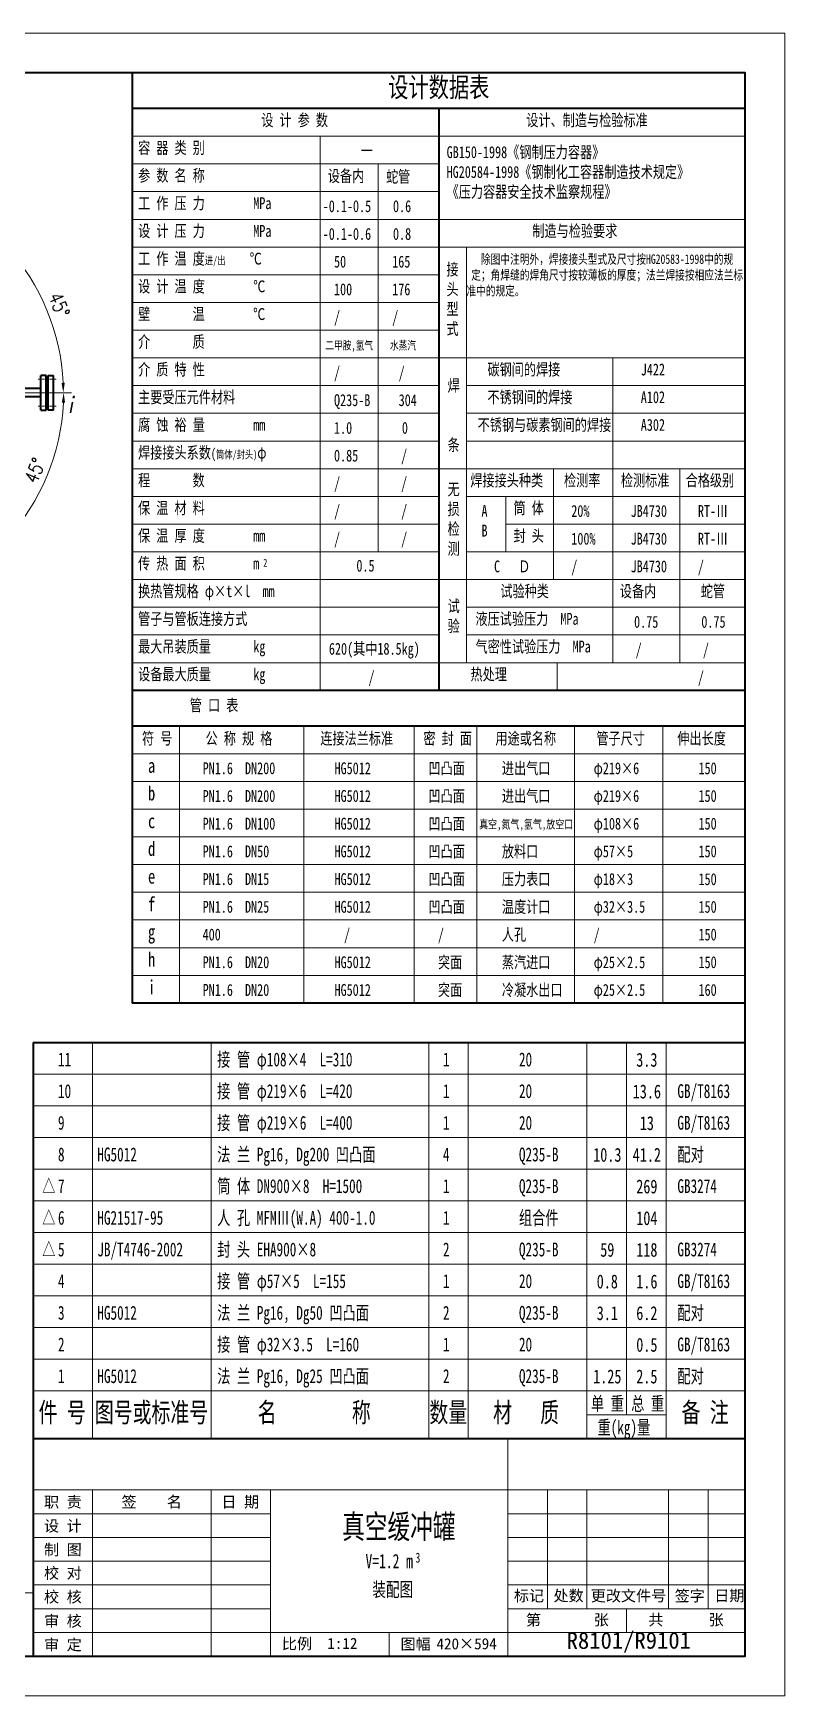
# Model space of a CAD drawing. Extents: x 588 to 10164, y -1551 to 4163.
# Drawn here: x 7884 to 10164, y -877 to 4163 of the extents above; entities that cross this region are included whole.
import ezdxf
from ezdxf.enums import TextEntityAlignment as Align

# ---------------------------------------------------------------- set-up
doc = ezdxf.new("R2010")
doc.units = 0
doc.header["$LTSCALE"] = 10
doc.header["$PDMODE"] = 1
doc.linetypes.add('ZXX-S', pattern=[1.27, 0.75, -0.2, 0.12, -0.2])
doc.layers.get('Defpoints').update_dxf_attribs({"linetype": 'CONTINUOUS'})
for name, color, linetype, lineweight in [('A 粗实线', 1, 'CONTINUOUS', 40), ('B 细实线', 7, 'CONTINUOUS', 18), ('C 文 字', 2, 'CONTINUOUS', 20), ('D 短中心线', 3, 'ZXX-S', 18), ('J 标注尺寸', 2, 'CONTINUOUS', 18)]:
    doc.layers.add(name, color=color, linetype=linetype, lineweight=lineweight)
doc.styles.add('HZTXT', font='SIMFANG.TTF', dxfattribs={"width": 0.75})
doc.styles.add('ITALICT', font='ITALICT.shx', dxfattribs={"width": 0.7})
doc.styles.add('TH_GBDIM', font='romans.shx', dxfattribs={"width": 0.8, "bigfont": 'gbcbig.shx'})
doc.styles.add('标题中文', font='SIMFANG.TTF', dxfattribs={"width": 0.7})
doc.dimstyles.new('MaRu', dxfattribs={"dimscale": 12, "dimtxt": 3.5, "dimasz": 2.5, "dimexe": 2, "dimexo": 0, "dimgap": 1.5, "dimtad": 1, "dimdec": 1, "dimzin": 0, "dimdsep": 46, "dimtxsty": 'TH_GBDIM', "dimcen": 2.5, "dimclrd": 130, "dimclre": 130, "dimclrt": 3, "dimadec": 0, "dimazin": 0, "dimtfac": 0.714286, "dimtdec": 1, "dimtmove": 0, "dimatfit": 3, "dimfxl": 0, "dimtolj": 1, "dimtzin": 0, "dimlwd": -1, "dimlwe": -1, "dimarcsym": 0})

# ---------------------------------------------------------------- blocks, each defined once
blk = doc.blocks.new('*D102')
at = {"layer": 'Defpoints', "color": 0}
for p in [(7655.8, 3409.3), (7952.9, 3243), (7457.5, 3211), (6607, 3073.4), (7842, 3073.4)]:
    blk.add_point(p, dxfattribs=at)
at = {"layer": 'J 标注尺寸', "color": 130}
for p, q in [((7655.8, 3409.3), (7800.3, 3553.7)), ((7842, 3073.4), (7999.2, 3073.4))]:
    blk.add_line(p, q, dxfattribs=at)
blk.add_arc((7320, 3073.4), 655.2, 2.6235, 42.3765, dxfattribs=at)
for points in [[(7800.4, 3511.6), (7807.6, 3518.5), (7783.3, 3536.8)], [(7979.5, 3103.6), (7969.5, 3103.3), (7975.2, 3073.4)]]:
    blk.add_solid(points, dxfattribs=at)
at = {"layer": 'J 标注尺寸', "color": 3, "insert": (7962.4, 3339.6), "char_height": 42, "attachment_point": 5, "rotation": 292.5, "style": 'TH_GBDIM'}
blk.add_mtext('\\A1;45°', dxfattribs=at)
blk = doc.blocks.new('*D103')
at = {"layer": 'Defpoints', "color": 0}
for p in [(6607, 3073.4), (7842, 3073.4), (7457.5, 2935.9), (7655.8, 2737.6), (7888.2, 2745.4)]:
    blk.add_point(p, dxfattribs=at)
at = {"layer": 'J 标注尺寸', "color": 130}
for p, q in [((7842, 3073.4), (8000.1, 3073.4)), ((7655.8, 2737.6), (7800.9, 2592.5))]:
    blk.add_line(p, q, dxfattribs=at)
blk.add_arc((7320, 3073.4), 656.1, 317.6201, 357.3799, dxfattribs=at)
for points in [[(7970.4, 3043.6), (7980.4, 3043.3), (7976.1, 3073.4)], [(7808.2, 2627.8), (7801, 2634.7), (7783.9, 2609.5)]]:
    blk.add_solid(points, dxfattribs=at)
at = {"layer": 'J 标注尺寸', "color": 3, "insert": (7889, 2837.7), "char_height": 42, "attachment_point": 5, "rotation": 67.5, "style": 'TH_GBDIM'}
blk.add_mtext('\\A1;45°', dxfattribs=at)

msp = doc.modelspace()

# ---------------------------------------------------------------- linework, layer by layer
at = {"layer": 'A 粗实线'}
for p, q in [((8183.77, 4043.3), (8183.77, 1223.17)), ((10043.77, 3935.1), (8183.77, 3935.1)), ((9113.77, 3935.1), (9113.77, 2171.1)), ((7906.97, 3020.95), (7906.97, 3125.95)), ((7922.97, 3125.95), (7906.97, 3125.95)), ((7922.97, 3020.95), (7922.97, 3125.95)), ((7928.97, 3020.95), (7928.97, 3125.95)), ((7928.97, 3125.95), (7944.97, 3125.95)), ((7944.97, 3020.95), (7944.97, 3125.95)), ((7906.97, 3085.95), (7775.8, 3085.95)), ((7925.97, 3102.45), (7922.97, 3102.45)), ((7925.97, 3044.45), (7925.97, 3102.45)), ((7925.97, 3044.45), (7925.97, 3102.45)), ((7925.97, 3102.45), (7928.97, 3102.45)), ((7906.97, 3060.95), (7775.8, 3060.95)), ((7922.97, 3044.45), (7925.97, 3044.45)), ((7928.97, 3044.45), (7925.97, 3044.45)), ((7906.97, 3020.95), (7922.97, 3020.95)), ((7944.97, 3020.95), (7928.97, 3020.95)), ((10043.77, 2171.1), (8183.77, 2171.1)), ((10043.77, 2063.17), (8183.77, 2063.17)), ((10043.77, 1223.17), (8183.77, 1223.17)), ((7883.77, 1103.3), (7883.77, -96.7)), ((7883.77, 1103.3), (10043.77, 1103.3)), ((7883.77, -96.7), (10043.77, -96.7))]:
    msp.add_line(p, q, dxfattribs=at)
at = {"layer": 'A 粗实线', "color": 1}
msp.add_line((7883.77, -96.7), (7883.77, -756.7), dxfattribs=at)
at = {"layer": 'A 粗实线', "color": 5}
msp.add_lwpolyline([(3335.77, -756.7), (10043.77, -756.7), (10043.77, 4043.3), (3335.77, 4043.3)], close=True, dxfattribs=at)
at = {"layer": 'B 细实线'}
for p, q in [((10043.77, 3851.1), (8183.77, 3851.1)), ((8753.77, 3851.1), (8753.77, 2171.1)), ((9113.77, 3767.1), (8183.77, 3767.1)), ((9113.77, 3683.1), (8183.77, 3683.1)), ((10043.77, 3599.1), (8183.77, 3599.1)), ((10043.77, 3515.1), (8183.77, 3515.1)), ((9197.77, 3515.1), (9197.77, 2255.1)), ((9113.77, 3431.1), (8183.77, 3431.1)), ((9113.77, 3347.1), (8183.77, 3347.1)), ((9113.77, 3263.1), (8183.77, 3263.1)), ((10043.77, 3179.1), (8183.77, 3179.1)), ((9641.77, 3179.1), (9641.77, 2255.1)), ((9113.77, 3095.1), (8183.77, 3095.1)), ((10043.77, 3095.1), (9197.77, 3095.1)), ((9113.77, 3011.1), (8183.77, 3011.1)), ((10043.77, 3011.1), (9197.77, 3011.1)), ((9113.77, 2927.1), (8183.77, 2927.1)), ((10043.77, 2927.1), (9197.77, 2927.1)), ((9197.77, 2843.1), (8183.77, 2843.1)), ((10043.77, 2843.1), (9197.77, 2843.1)), ((10043.77, 2843.1), (9197.77, 2843.1)), ((9461.77, 2843.1), (9461.77, 2507.1)), ((9845.77, 2843.1), (9845.77, 2507.1)), ((9113.77, 2759.1), (8183.77, 2759.1)), ((10043.77, 2759.1), (9197.77, 2759.1)), ((9317.77, 2759.1), (9317.77, 2591.1)), ((9113.77, 2675.1), (8183.77, 2675.1)), ((10043.77, 2675.1), (9317.77, 2675.1)), ((9113.77, 2591.1), (8183.77, 2591.1)), ((10043.77, 2591.1), (9197.77, 2591.1)), ((10043.77, 2507.1), (8183.77, 2507.1)), ((9113.77, 2423.1), (8183.77, 2423.1)), ((10043.77, 2423.1), (9197.77, 2423.1)), ((9113.77, 2339.1), (8183.77, 2339.1)), ((10043.77, 2339.1), (9197.77, 2339.1)), ((10043.77, 2339.1), (9197.77, 2339.1)), ((10043.77, 2255.1), (8183.77, 2255.1)), ((9473.36, 2255.1), (9473.36, 2171.1)), ((8327.77, 2063.17), (8327.77, 1223.17)), ((8704.59, 2063.17), (8704.59, 1223.17)), ((9039.8, 2063.17), (9039.8, 1223.17)), ((9229.4, 2063.17), (9229.4, 1223.17)), ((9526.2, 2063.17), (9526.2, 1223.17)), ((9794.19, 2063.17), (9794.19, 1223.17)), ((10043.77, 1979.17), (8183.77, 1979.17)), ((10043.77, 1895.17), (8183.77, 1895.17)), ((10043.77, 1811.17), (8183.77, 1811.17)), ((10043.77, 1727.17), (8183.77, 1727.17)), ((10043.77, 1643.17), (8183.77, 1643.17)), ((10043.77, 1559.17), (8183.77, 1559.17)), ((10043.77, 1475.17), (8183.77, 1475.17)), ((10043.77, 1391.17), (8183.77, 1391.17)), ((10043.77, 1307.17), (8183.77, 1307.17)), ((8063.77, -96.7), (8063.77, 1103.3)), ((8423.77, -96.7), (8423.77, 1103.3)), ((9083.77, -96.7), (9083.77, 1103.3)), ((9203.77, -96.7), (9203.77, 1103.3)), ((9563.77, -96.7), (9563.77, 1103.3)), ((9683.77, -24.7), (9683.77, 1103.3)), ((9803.77, -96.7), (9803.77, 1103.3)), ((7883.77, 1007.3), (10043.77, 1007.3)), ((7883.77, 911.3), (10043.77, 911.3)), ((7883.77, 815.3), (10043.77, 815.3)), ((7883.77, 719.3), (10043.77, 719.3)), ((7883.77, 623.3), (10043.77, 623.3)), ((7883.77, 527.3), (10043.77, 527.3)), ((7883.77, 431.3), (10043.77, 431.3)), ((7883.77, 335.3), (10043.77, 335.3)), ((7883.77, 239.3), (10043.77, 239.3)), ((7883.77, 143.3), (10043.77, 143.3)), ((7883.77, 47.3), (10043.77, 47.3)), ((9563.77, -24.7), (9803.77, -24.7)), ((9323.77, -96.7), (9323.77, -756.7)), ((7883.77, -252.7), (10043.77, -252.7)), ((8063.77, -252.7), (8063.77, -756.7)), ((8423.77, -252.7), (8423.77, -756.7)), ((8603.77, -252.7), (8603.77, -756.7)), ((9443.77, -252.7), (9443.77, -612.7)), ((9563.77, -252.7), (9563.77, -612.7)), ((9811.52, -252.7), (9811.52, -612.7)), ((9931.52, -252.7), (9931.52, -612.7)), ((7883.77, -324.7), (8603.77, -324.7)), ((9323.77, -324.7), (10043.77, -324.7)), ((7883.77, -396.7), (8603.77, -396.7)), ((9323.77, -396.7), (10043.77, -396.7)), ((7883.77, -468.7), (8603.77, -468.7)), ((9323.77, -468.7), (10043.77, -468.7)), ((7883.77, -540.7), (8603.77, -540.7)), ((9323.77, -540.7), (10043.77, -540.7)), ((5723.77, -564.7), (7883.77, -564.7)), ((7883.77, -612.7), (8603.77, -612.7)), ((9323.77, -612.7), (10043.77, -612.7)), ((9683.77, -684.7), (9683.77, -612.7)), ((7883.77, -684.7), (10043.77, -684.7)), ((8963.77, -684.7), (8963.77, -756.7))]:
    msp.add_line(p, q, dxfattribs=at)
msp.add_lwpolyline([(3035.77, -876.7), (10163.77, -876.7), (10163.77, 4163.3), (3035.77, 4163.3)], close=True, dxfattribs=at)
at = {"layer": 'D 短中心线'}
for p, q in [((7930.97, 3114.2), (7898.97, 3114.2)), ((7920.97, 3114.2), (7952.97, 3114.2)), ((6606.81, 3073.45), (7959.68, 3073.45)), ((7930.97, 3032.7), (7898.97, 3032.7)), ((7920.97, 3032.7), (7952.97, 3032.7))]:
    msp.add_line(p, q, dxfattribs=at)
at = {"layer": 'J 标注尺寸'}
for p, q in [((8930.26, 3767.1), (8930.26, 2591.1)), ((9845.77, 2507.1), (9845.77, 2255.1))]:
    msp.add_line(p, q, dxfattribs=at)

# ---------------------------------------------------------------- texts
at = {"layer": 'C 文 字', "style": 'ITALICT', "width": 0.8}
msp.add_text('i', height=48, dxfattribs=at).set_placement((7989.85, 3012.66))
at = {"layer": 'C 文 字', "style": 'HZTXT', "width": 0.75}
for s, p in [('3.3', (9745.38, 1050.89)), ('13.6', (9745.38, 954.89)), ('13', (9745.38, 858.89)), ('10.3', (9625.38, 762.89)), ('41.2', (9745.38, 762.89)), ('269', (9745.38, 666.89)), ('104', (9745.38, 570.89)), ('59', (9625.38, 474.89)), ('118', (9745.38, 474.89)), ('0.8', (9625.38, 378.89)), ('1.6', (9745.38, 378.89)), ('3.1', (9625.38, 282.89)), ('6.2', (9745.38, 282.89)), ('0.5', (9745.38, 186.89)), ('1.25', (9625.38, 90.89)), ('2.5', (9745.38, 90.89))]:
    msp.add_text(s, height=42, dxfattribs=at).set_placement(p, align=Align.MIDDLE)
at = {"layer": 'C 文 字', "style": '标题中文', "oblique": 0.5}
msp.add_text('职 责', height=33.6, rotation=0.09587, dxfattribs=at).set_placement((7973.6, -289.37), align=Align.MIDDLE_CENTER)
for s, height, p in [('签    名', 33.6, (8243.07, -288.11)), ('日 期', 33.6, (8511.75, -288.83)), ('设 计', 33.6, (7973.6, -361.37)), ('制 图', 33.6, (7973.6, -433.37)), ('校 对', 33.6, (7973.6, -504.1)), ('标记', 33.6, (9387.71, -572.91)), ('处数', 33.6, (9507.71, -572.91)), ('更改文件号', 33.6, (9689.65, -572.91)), ('签字', 33.6, (9875.46, -572.91)), ('日期', 33.6, (9995.46, -572.91)), ('校 核', 33.6, (7973.6, -576.1)), ('审 核', 33.6, (7973.6, -649.37)), ('第       张', 33.6, (9504.15, -646.06)), ('共      张', 33.6, (9864.15, -646.06)), ('审 定', 33.6, (7973.6, -721.37)), ('比例', 33.6, (8683.73, -718.28)), ('1:12', 33.6, (8821.52, -718.28)), ('图幅', 33.6, (9043.73, -719.36)), ('420×594', 33.6, (9198.42, -719.36)), ('R8101/R9101', 50.4, (9690.39, -713.16))]:
    msp.add_text(s, height=height, rotation=0.09587, dxfattribs=at).set_placement(p, align=Align.MIDDLE)
at = {"layer": 'C 文 字', "attachment_point": 1, "style": 'HZTXT'}
for s, insert, char_height, width in [('设计数据表', (8960.78, 4029.69), 60, 930), ('设 计 参 数', (8575.68, 3918.08), 36, 576), ('设计、制造与检验标准', (9379.59, 3918.08), 36, 576), ('容 器 类 别', (8201.88, 3834.08), 36, 576), ('一', (8877.68, 3825.02), 36, 576), ('GB150-1998《钢制压力容器》\\PHG20584-1998《钢制化工容器制造技术规定》\\P《压力容器安全技术监察规程》', (9137.96, 3820.89), 36, 930), ('参 数 名 称', (8201.88, 3750.08), 36, 576), ('设备内', (8777.54, 3748.79), 36, 576), ('蛇管', (8954.03, 3746.84), 36, 576), ('工 作 压 力        MPa', (8201.88, 3666.08), 36, 576), ('-0.1-0.5', (8761.99, 3657.02), 36, 576), ('0.6', (8975.24, 3657.02), 36, 576), ('设 计 压 力        MPa', (8201.88, 3582.08), 36, 576), (' 制造与检验要求', (9379.59, 3582.08), 36, 576), ('-0.1-0.6', (8761.99, 3573.02), 36, 576), ('0.8', (8975.24, 3573.02), 36, 576), ('工 作 温 度{\\H0.6667x;进/出      }℃', (8201.88, 3498.08), 36, 576), ('50', (8796.31, 3489.02), 36, 576), ('165', (8972.8, 3489.02), 36, 576), ('   除图中注明外，焊接接头型式及尺寸按HG20583-1998中的规\\P 定；角焊缝的焊角尺寸按较薄板的厚度；法兰焊接按相应法兰标准中的规定。', (9197.77, 3493.02), 28.8, 846), ('接\\P头\\P型\\P式', (9137.34, 3465.49), 36, 576), ('设 计 温 度        ℃', (8201.88, 3414.08), 36, 576), ('100', (8796.31, 3405.02), 36, 576), ('176', (8972.8, 3405.02), 36, 576), ('壁       温        ℃', (8201.88, 3330.08), 36, 576), ('/', (8796.31, 3321.02), 36, 576), ('/', (8972.8, 3321.02), 36, 576), ('介       质', (8201.88, 3246.08), 36, 576), ('二甲胺,氢气', (8769.77, 3229.56), 25.2, 403.2), ('水蒸汽', (8965.86, 3229.56), 25.2, 403.2), ('介 质 特 性', (8201.88, 3162.08), 36, 576), ('/', (8796.31, 3153.02), 36, 576), ('/', (8992.4, 3153.02), 36, 576), ('碳钢间的焊接', (9261.76, 3162.08), 36, 576), ('J422', (9726.93, 3162.08), 36, 576), ('主要受压元件材料', (8201.88, 3078.08), 36, 576), ('焊\\P\\P\\P条', (9140.79, 3113.48), 36, 576), ('不锈钢间的焊接', (9261.76, 3078.08), 36, 576), ('A102', (9726.93, 3078.08), 36, 576), ('Q235-B', (8796.31, 3069.02), 36, 576), ('304', (8992.4, 3069.02), 36, 576), ('腐 蚀 裕 量        mm', (8201.88, 2994.08), 36, 576), ('1.0', (8796.31, 2985.02), 36, 576), ('0', (9002.2, 2985.02), 36, 576), ('不锈钢与碳素钢间的焊接', (9232.01, 2994.08), 36, 576), ('A302', (9726.93, 2994.08), 36, 576), ('焊接接头系数{\\H0.8333x;(\\H0.8x;筒体/封头)}φ{\\H0.8333x;        } ', (8201.88, 2910.08), 36, 576), ('0.85', (8796.31, 2901.02), 36, 576), ('/', (8999.75, 2901.02), 36, 576), ('程       数 ', (8201.88, 2826.08), 36, 576), ('焊接接头种类', (9209.79, 2826.08), 36, 576), ('检测率', (9494.06, 2826.08), 36, 576), ('检测标准', (9666.44, 2826.08), 36, 576), ('合格级别', (9863.02, 2826.08), 36, 576), ('/', (8796.31, 2817.02), 36, 576), ('/', (8999.75, 2817.02), 36, 576), ('无\\P损\\P检\\P测', (9140.79, 2798.89), 36, 576), ('保 温 材 料', (8201.88, 2742.08), 36, 576), ('/', (8796.31, 2733.02), 36, 576), ('/', (8999.75, 2733.02), 36, 576), ('A\\PB', (9243.61, 2733.45), 36, 576), ('筒 体', (9340.99, 2742.08), 36, 576), ('20%', (9516.17, 2733.02), 36, 576), ('JB4730', (9696.17, 2733.02), 36, 576), ('RT-Ⅲ', (9900.17, 2733.02), 36, 576), ('保 温 厚 度        mm', (8201.88, 2658.08), 36, 576), ('/', (8796.31, 2649.02), 36, 576), ('/', (8999.75, 2649.02), 36, 576), ('封 头', (9340.99, 2658.08), 36, 576), ('100%', (9516.17, 2649.02), 36, 576), ('JB4730', (9696.17, 2649.02), 36, 576), ('RT-Ⅲ', (9900.17, 2649.02), 36, 576), ('传 热 面 积        m ', (8201.88, 2574.08), 36, 576), ('2', (8581.57, 2569.88), 24, 576), ('0.5', (8864.22, 2567.35), 36, 576), ('C   Ｄ', (9281.74, 2565.02), 36, 576), ('/', (9516.17, 2565.02), 36, 576), ('JB4730', (9696.17, 2565.02), 36, 576), ('/', (9900.17, 2565.02), 36, 576), ('换热管规格 φ×t×l  mm', (8201.88, 2490.08), 36, 576), ('试验种类', (9300.85, 2490.08), 36, 576), ('设备内', (9663.28, 2490.08), 36, 576), ('蛇管', (9908.85, 2490.08), 36, 576), ('试\\P验', (9140.79, 2444.7), 36, 576), ('管子与管板连接方式', (8201.88, 2406.08), 36, 576), ('液压试验压力  MPa', (9225.47, 2406.08), 36, 576), ('0.75', (9706.64, 2397.02), 36, 576), ('0.75', (9910.64, 2397.02), 36, 576), ('最大吊装质量       kg', (8201.88, 2322.08), 36, 576), ('620(其中18.5kg)', (8780.82, 2315.35), 36, 576), ('气密性试验压力  MPa', (9225.47, 2322.08), 36, 576), ('/', (9711.25, 2313.02), 36, 576), ('/', (9915.25, 2313.02), 36, 576), ('设备最大质量       kg', (8201.88, 2238.08), 36, 576), ('/', (8900.69, 2229.02), 36, 576), ('热处理', (9210.35, 2238.08), 36, 576), ('/', (9900.17, 2229.02), 36, 576), ('管 口 表', (8358.7, 2144.31), 36, 576), (' 符 号', (8195.46, 2043.6), 36, 576), ('公 称 规 格', (8406.68, 2043.6), 36, 576), ('连接法兰标准', (8754.69, 2043.6), 36, 576), ('密 封 面', (9067.49, 2043.6), 36, 576), ('用途或名称', (9285.9, 2043.6), 36, 576), ('管子尺寸', (9592.3, 2043.6), 36, 576), ('伸出长度', (9837.89, 2043.6), 36, 576), ('a', (8231.89, 1964.67), 43.2, 691.2), ('PN1.6  DN200', (8397.71, 1953.09), 36, 576), ('HG5012', (8797.84, 1953.09), 36, 576), ('凹凸面', (9082.71, 1953.09), 36, 576), ('进出气口', (9305.51, 1953.09), 36, 576), ('φ219×6', (9583.97, 1953.09), 36, 576), ('150', (9902.06, 1953.09), 36, 576), ('b', (8231.89, 1880.67), 43.2, 691.2), ('PN1.6  DN200', (8397.71, 1869.09), 36, 576), ('HG5012', (8797.84, 1869.09), 36, 576), ('凹凸面', (9082.71, 1869.09), 36, 576), ('进出气口', (9305.51, 1869.09), 36, 576), ('φ219×6', (9583.97, 1869.09), 36, 576), ('150', (9902.06, 1869.09), 36, 576), ('c', (8231.89, 1796.67), 43.2, 691.2), ('PN1.6  DN100', (8397.71, 1785.09), 36, 576), ('HG5012', (8797.84, 1785.09), 36, 576), ('凹凸面', (9082.71, 1785.09), 36, 576), ('真空,氮气,氢气,放空口', (9236.35, 1778.19), 26.01, 416.16), ('φ108×6', (9583.97, 1785.09), 36, 576), ('150', (9902.06, 1785.22), 36, 576), ('d ', (8231.89, 1712.67), 43.2, 691.2), ('PN1.6  DN50', (8397.71, 1701.09), 36, 576), ('HG5012', (8797.84, 1701.09), 36, 576), ('凹凸面', (9082.71, 1701.09), 36, 576), ('放料口', (9305.51, 1701.09), 36, 576), ('φ57×5', (9583.97, 1701.09), 36, 576), ('150', (9902.06, 1701.22), 36, 576), ('e', (8231.89, 1628.67), 43.2, 691.2), ('PN1.6  DN15', (8397.71, 1617.09), 36, 576), ('HG5012', (8797.84, 1617.09), 36, 576), ('凹凸面', (9082.71, 1617.09), 36, 576), ('压力表口', (9305.51, 1617.09), 36, 576), ('φ18×3', (9583.97, 1617.09), 36, 576), ('150', (9902.06, 1616.96), 36, 576), ('f', (8231.89, 1544.67), 43.2, 691.2), ('PN1.6  DN25', (8397.71, 1533.09), 36, 576), ('HG5012', (8797.84, 1533.09), 36, 576), ('凹凸面', (9082.71, 1533.09), 36, 576), ('温度计口', (9305.51, 1533.09), 36, 576), ('φ32×3.5', (9583.97, 1533.09), 36, 576), ('150', (9902.06, 1533.09), 36, 576), ('g', (8231.89, 1460.67), 43.2, 691.2), ('400', (8397.71, 1449.09), 36, 576), ('/', (8826.61, 1449.09), 36, 576), ('/', (9111.47, 1449.09), 36, 576), ('人孔', (9305.51, 1449.09), 36, 576), ('/', (9583.97, 1449.09), 36, 576), ('150', (9902.06, 1449.09), 36, 576), ('h', (8231.89, 1376.67), 43.2, 691.2), ('PN1.6  DN20', (8397.71, 1365.09), 36, 576), ('HG5012', (8797.84, 1365.09), 36, 576), ('突面', (9111.47, 1365.09), 36, 576), ('蒸汽进口', (9305.51, 1365.09), 36, 576), ('φ25×2.5', (9583.97, 1365.09), 36, 576), ('150', (9902.06, 1365.09), 36, 576), ('i ', (8231.89, 1292.67), 43.2, 691.2), ('PN1.6  DN20', (8397.71, 1281.09), 36, 576), ('HG5012', (8797.84, 1281.09), 36, 576), ('突面', (9111.47, 1281.09), 36, 576), ('冷凝水出口', (9305.51, 1281.09), 36, 576), ('φ25×2.5', (9583.97, 1281.09), 36, 576), ('160', (9902.06, 1281.09), 36, 576)]:
    msp.add_mtext(s, dxfattribs=dict(at, insert=insert, char_height=char_height, width=width))
at = {"layer": 'J 标注尺寸', "style": '标题中文', "width": 0.7}
for s, height, p in [('11', 42, (7958.85, 1031.3)), ('接 管 φ108×4  L=310', 42, (8441.77, 1031.3)), ('1', 42, (9126.74, 1031.3)), ('20', 42, (9357.32, 1031.3)), ('10', 42, (7958.85, 935.3)), ('接 管 φ219×6  L=420', 42, (8441.77, 935.3)), ('1', 42, (9126.74, 935.3)), ('20', 42, (9357.32, 935.3)), ('GB/T8163', 42, (9837.96, 935.3)), ('9', 42, (7958.85, 839.3)), ('接 管 φ219×6  L=400', 42, (8441.77, 839.3)), ('1', 42, (9126.74, 839.3)), ('20', 42, (9357.32, 839.3)), ('GB/T8163', 42, (9837.96, 839.3)), ('8', 42, (7958.85, 743.3)), ('HG5012', 42, (8078.21, 743.3)), ('法 兰 Pg16, Dg200 凹凸面', 42, (8441.77, 743.3)), ('4', 42, (9126.74, 743.3)), ('Q235-B', 42, (9357.32, 743.3)), ('配对', 42, (9837.96, 743.3)), ('△', 42, (7910.95, 647.3)), ('7', 42, (7958.85, 647.3)), ('筒 体 DN900×8  H=1500', 42, (8441.77, 647.3)), ('1', 42, (9126.74, 647.3)), ('Q235-B', 42, (9357.32, 647.3)), ('GB3274', 42, (9837.96, 647.3)), ('△', 42, (7910.95, 551.3)), ('6', 42, (7958.85, 551.3)), ('HG21517-95', 42, (8078.21, 551.3)), ('人 孔 MFMⅢ(W.A) 400-1.0  ', 42, (8441.77, 551.3)), ('1', 42, (9126.74, 551.3)), ('组合件 ', 42, (9357.32, 551.3)), ('△', 42, (7910.95, 455.3)), ('5', 42, (7958.85, 455.3)), ('JB/T4746-2002', 42, (8078.21, 455.3)), ('封 头 EHA900×8', 42, (8441.77, 455.3)), ('2', 42, (9126.74, 455.3)), ('Q235-B', 42, (9357.32, 455.3)), ('GB3274', 42, (9837.96, 455.3)), ('接 管 φ57×5  L=155', 42, (8441.77, 359.3)), ('GB/T8163', 42, (9837.96, 359.3)), ('4', 42, (7958.85, 359.3)), ('1', 42, (9126.74, 359.3)), ('20', 42, (9357.32, 359.3)), ('3', 42, (7958.85, 263.3)), ('HG5012', 42, (8078.21, 263.3)), ('法 兰 Pg16, Dg50 凹凸面', 42, (8441.77, 263.3)), ('2', 42, (9126.74, 263.3)), ('Q235-B', 42, (9357.32, 263.3)), ('配对', 42, (9837.96, 263.3)), ('2', 42, (7958.85, 167.3)), ('接 管 φ32×3.5  L=160', 42, (8441.77, 167.3)), ('1', 42, (9126.74, 167.3)), ('20', 42, (9357.32, 167.3)), ('GB/T8163', 42, (9837.96, 167.3)), ('1', 42, (7958.85, 71.3)), ('HG5012', 42, (8078.21, 71.3)), ('法 兰 Pg16, Dg25 凹凸面', 42, (8441.77, 71.3)), ('2', 42, (9126.74, 71.3)), ('Q235-B', 42, (9357.32, 71.3)), ('配对', 42, (9837.96, 71.3)), ('件 号', 59.976, (7900.22, -47.65)), ('图号或标准号', 59.976, (8070.77, -47.65)), ('名        称', 59.976, (8564.77, -47.65)), ('数量', 59.976, (9085.67, -47.65)), ('材   质', 59.976, (9278.85, -47.65)), ('单 重', 42, (9575.66, -12.14)), ('总 重', 42, (9697.76, -12.14)), ('备 注', 59.976, (9850.64, -47.65)), ('重(kg)量', 42, (9595.57, -84.14)), ('真空缓冲罐 ', 71.971, (8821.09, -399.85)), ('V=1.2 m', 43.183, (8891.76, -490.1)), ('3', 30.24, (9043.62, -473.13)), ('装配图', 43.183, (8912.62, -576.12))]:
    msp.add_text(s, height=height, dxfattribs=at).set_placement(p)

# ---------------------------------------------------------------- dimensions: what is measured, and where the dimension line sits
at = {"layer": 'J 标注尺寸'}
for base, line1, line2, picture, middle in [((7952.88, 3243.04), ((6606.98, 3073.45), (7841.95, 3073.45)), ((7655.78, 3409.26), (7457.47, 3210.95)), '*D102', (7962.43, 3339.56)), ((7888.17, 2745.4), ((7655.78, 2737.64), (7457.47, 2935.95)), ((6606.98, 3073.45), (7841.95, 3073.45)), '*D103', (7889.02, 2837.74))]:
    dim = msp.add_angular_dim_2l(base=base, line1=line1, line2=line2, dimstyle='MaRu', dxfattribs=at)
    dim.commit()
    dim.dimension.update_dxf_attribs({"geometry": picture, "text_midpoint": middle})

doc.saveas('drawing.dxf')
